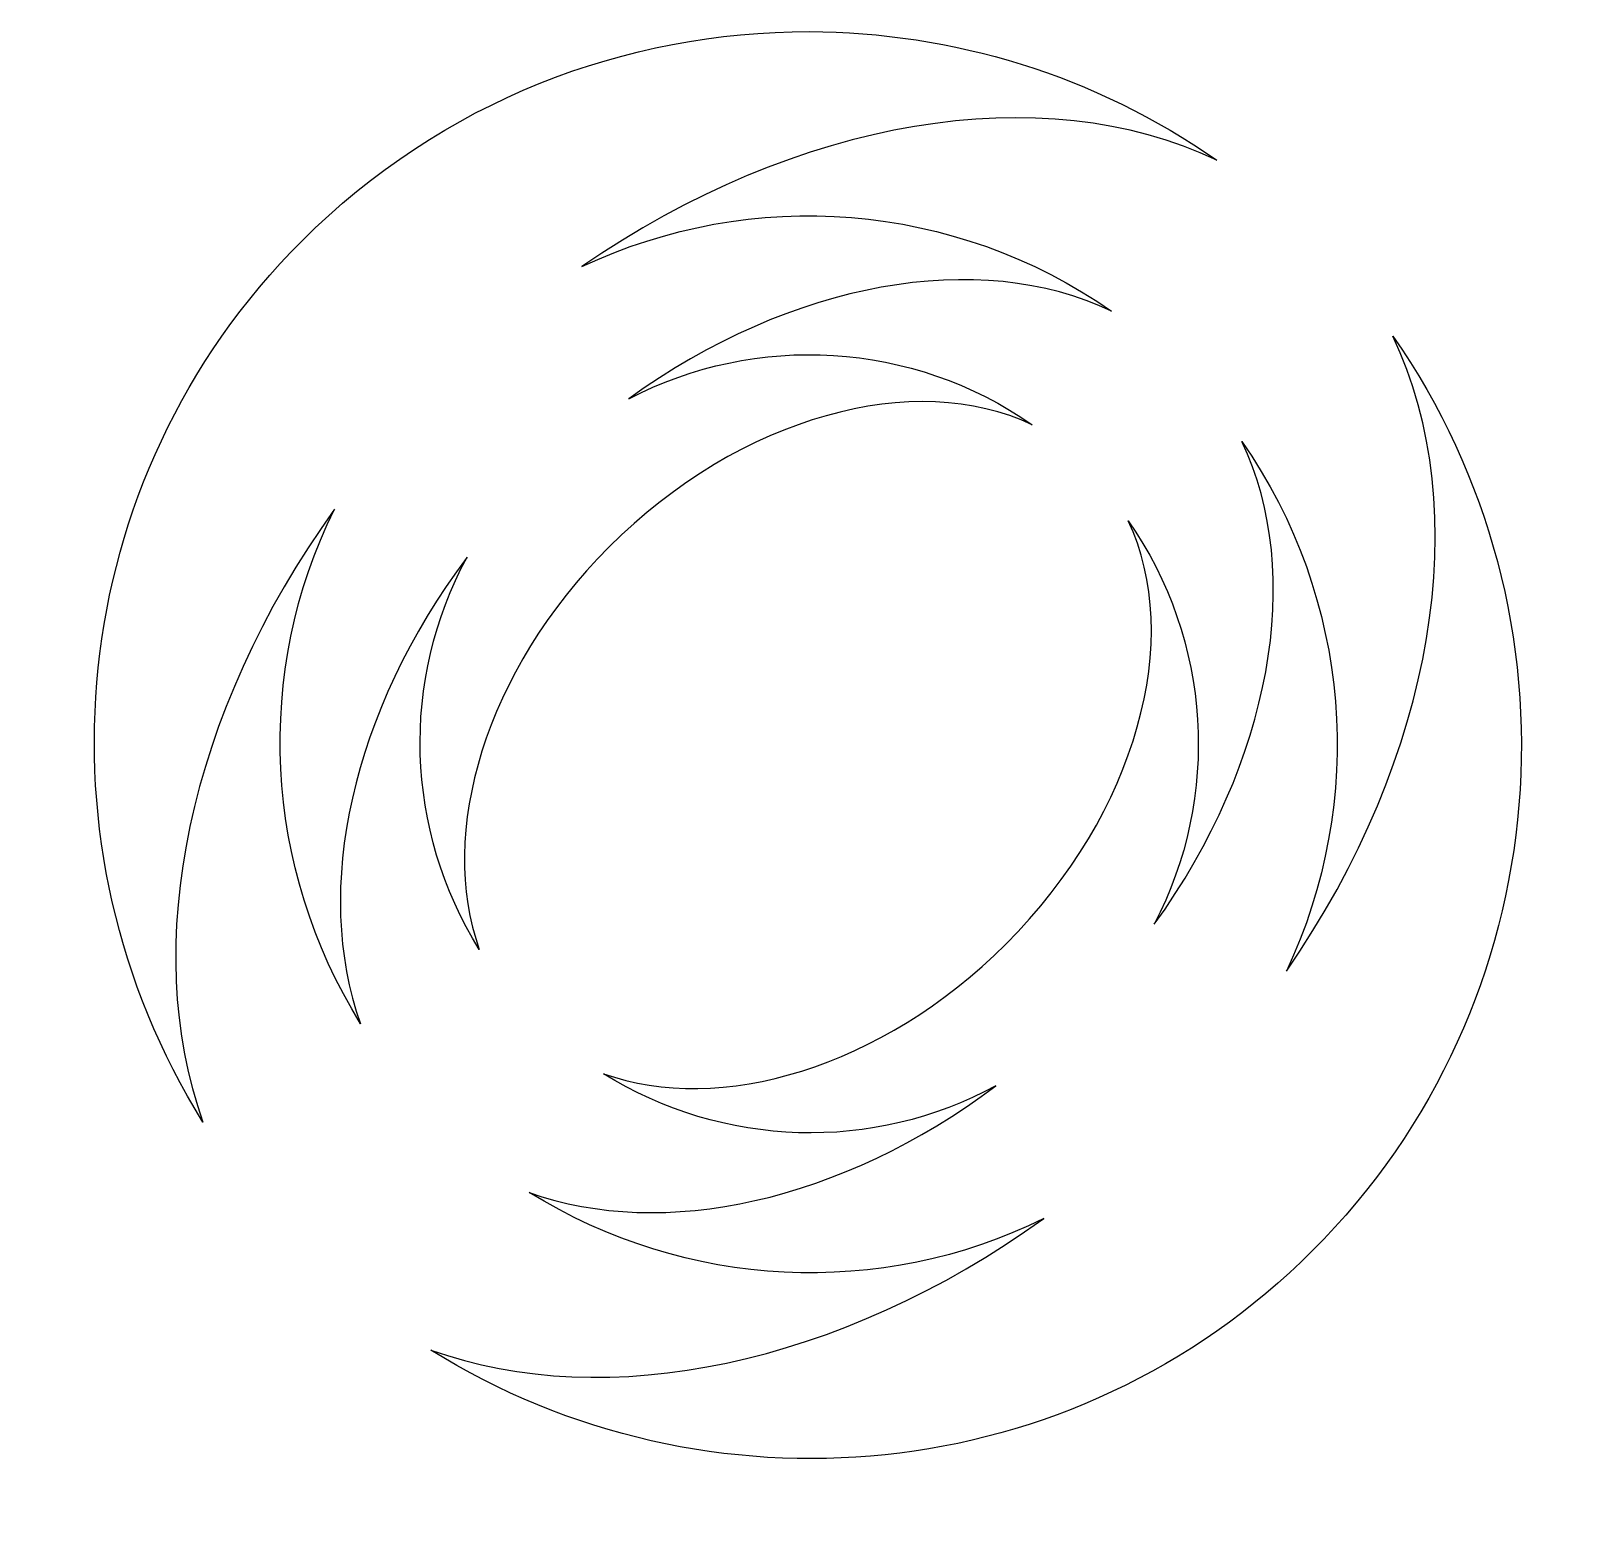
# Model space of a CAD drawing. Header units: centimetres. Extents: x -10.9 to 11, y -11.1 to 9.9.
import ezdxf

# ---------------------------------------------------------------- set-up
doc = ezdxf.new("R2010")
doc.units = ezdxf.units.CM
doc.header["$MEASUREMENT"] = 0
doc.layers.add('Layer 1', color=7, linetype='Continuous')

msp = doc.modelspace()

# ---------------------------------------------------------------- linework, layer by layer
at = {"layer": 'Layer 1'}
for points, knots in [([(0.09218, 9.90627), (-2.49111, 9.91344), (-5.07698, 8.93278), (-7.04534, 6.96438), (-7.04534, 6.96438), (-10.41351, 3.59621), (-10.85543, -1.55705), (-8.43844, -5.43427), (-8.43844, -5.43427), (-9.32928, -2.9634), (-8.65223, 0.31883), (-6.58832, 3.18984), (-6.58832, 3.18984), (-7.72112, 0.90122), (-7.59141, -1.85008), (-6.22125, -4.04787), (-6.22125, -4.04787), (-6.89897, -2.16815), (-6.35155, 0.34561), (-4.7242, 2.51212), (-4.7242, 2.51212), (-5.66117, 0.79167), (-5.5975, -1.32517), (-4.5511, -3.00362), (-4.5511, -3.00362), (-5.1396, -1.3713), (-4.47343, 0.91054), (-2.72776, 2.65625), (-2.72776, 2.65625), (-0.8776, 4.50637), (1.5837, 5.16061), (3.22661, 4.37519), (3.22661, 4.37519), (1.54343, 5.55446), (-0.65803, 5.6767), (-2.4497, 4.74306), (-2.4497, 4.74306), (-0.16517, 6.39069), (2.47666, 6.86563), (4.342, 5.97411), (4.342, 5.97411), (2.13552, 7.51973), (-0.72659, 7.7283), (-3.11106, 6.60085), (-3.11106, 6.60085), (-0.08205, 8.69048), (3.36855, 9.26966), (5.82307, 8.09655), (5.82307, 8.09655), (4.10877, 9.29749), (2.1012, 9.90062), (0.09215, 9.90627), (0.09215, 9.90627), (0.09215, 9.90627), (0.09218, 9.90627), (0.09218, 9.90627)], [0, 0, 0, 0, 0.06666667, 0.06666667, 0.06666667, 0.06666667, 0.13333333, 0.13333333, 0.13333333, 0.13333333, 0.2, 0.2, 0.2, 0.2, 0.26666667, 0.26666667, 0.26666667, 0.26666667, 0.33333333, 0.33333333, 0.33333333, 0.33333333, 0.4, 0.4, 0.4, 0.4, 0.46666667, 0.46666667, 0.46666667, 0.46666667, 0.53333333, 0.53333333, 0.53333333, 0.53333333, 0.6, 0.6, 0.6, 0.6, 0.66666667, 0.66666667, 0.66666667, 0.66666667, 0.73333333, 0.73333333, 0.73333333, 0.73333333, 0.8, 0.8, 0.8, 0.8, 0.86666667, 0.86666667, 0.86666667, 0.86666667, 1, 1, 1, 1]), ([(5.82314, 8.0965), (5.82314, 8.0965), (5.82348, 8.09625), (5.82348, 8.09625), (5.82348, 8.09625), (5.82348, 8.09625), (5.82348, 8.09633), (5.82348, 8.09633), (5.82348, 8.09633), (5.82335, 8.09633), (5.82323, 8.09646), (5.82314, 8.0965)], [0, 0, 0, 0, 0.25, 0.25, 0.25, 0.25, 0.5, 0.5, 0.5, 0.5, 1, 1, 1, 1]), ([(4.34199, 5.9741), (4.34199, 5.97402), (4.34216, 5.97393), (4.34229, 5.97385), (4.34229, 5.97385), (4.34229, 5.97385), (4.34229, 5.97393), (4.34229, 5.97393), (4.34229, 5.97393), (4.34216, 5.97393), (4.34204, 5.97406), (4.34195, 5.9741), (4.34195, 5.9741), (4.34195, 5.9741), (4.34199, 5.9741), (4.34199, 5.9741)], [0, 0, 0, 0, 0.2, 0.2, 0.2, 0.2, 0.4, 0.4, 0.4, 0.4, 0.6, 0.6, 0.6, 0.6, 1, 1, 1, 1]), ([(8.29617, 5.62348), (9.46962, 3.16888), (8.89049, -0.28206), (6.80047, -3.31136), (6.80047, -3.31136), (7.92804, -0.92685), (7.71973, 1.93539), (6.17394, 4.142), (6.17394, 4.142), (7.06554, 2.27657), (6.59048, -0.36555), (4.94264, -2.65021), (4.94264, -2.65021), (5.87645, -0.85858), (5.75429, 1.3431), (4.57519, 3.02636), (4.57519, 3.02636), (5.36036, 1.3835), (4.70621, -1.07772), (2.85609, -2.92776), (2.85609, -2.92776), (1.11034, -4.67351), (-1.1715, -5.3396), (-2.80386, -4.75102), (-2.80386, -4.75102), (-1.12515, -5.7975), (0.99223, -5.86113), (2.71281, -4.92374), (2.71281, -4.92374), (0.54609, -6.55151), (-1.968, -7.09919), (-3.84802, -6.42125), (-3.84802, -6.42125), (-1.65031, -7.79129), (1.10098, -7.92116), (3.38956, -6.78853), (3.38956, -6.78853), (0.51855, -8.85236), (-2.76359, -9.52932), (-5.2343, -8.63844), (-5.2343, -8.63844), (-1.35708, -11.05542), (3.79627, -10.6135), (7.16435, -7.24534), (7.16435, -7.24534), (10.66374, -3.74599), (11.04161, 1.7049), (8.29622, 5.62348), (8.29622, 5.62348), (8.29622, 5.62348), (8.29617, 5.62348), (8.29617, 5.62348)], [0, 0, 0, 0, 0.07142857, 0.07142857, 0.07142857, 0.07142857, 0.14285714, 0.14285714, 0.14285714, 0.14285714, 0.21428571, 0.21428571, 0.21428571, 0.21428571, 0.28571429, 0.28571429, 0.28571429, 0.28571429, 0.35714286, 0.35714286, 0.35714286, 0.35714286, 0.42857143, 0.42857143, 0.42857143, 0.42857143, 0.5, 0.5, 0.5, 0.5, 0.57142857, 0.57142857, 0.57142857, 0.57142857, 0.64285714, 0.64285714, 0.64285714, 0.64285714, 0.71428571, 0.71428571, 0.71428571, 0.71428571, 0.78571429, 0.78571429, 0.78571429, 0.78571429, 0.85714286, 0.85714286, 0.85714286, 0.85714286, 1, 1, 1, 1]), ([(6.17398, 4.14203), (6.17398, 4.14203), (6.17381, 4.14233), (6.17381, 4.14233), (6.17381, 4.14233), (6.17381, 4.14233), (6.17373, 4.14233), (6.17373, 4.14233), (6.17373, 4.14233), (6.17373, 4.14233), (6.17398, 4.14203), (6.17398, 4.14203)], [0, 0, 0, 0, 0.25, 0.25, 0.25, 0.25, 0.5, 0.5, 0.5, 0.5, 1, 1, 1, 1]), ([(4.57522, 3.0264), (4.57522, 3.0264), (4.57505, 3.0267), (4.57505, 3.0267), (4.57505, 3.0267), (4.57505, 3.0267), (4.57497, 3.02669), (4.57497, 3.02669), (4.57497, 3.02669), (4.57497, 3.02669), (4.57522, 3.02639), (4.57522, 3.02639), (4.57522, 3.02639), (4.57522, 3.02639), (4.57522, 3.0264), (4.57522, 3.0264)], [0, 0, 0, 0, 0.2, 0.2, 0.2, 0.2, 0.4, 0.4, 0.4, 0.4, 0.6, 0.6, 0.6, 0.6, 1, 1, 1, 1])]:
    msp.add_open_spline(points, degree=3, knots=knots, dxfattribs=at)

doc.saveas('drawing.dxf')
